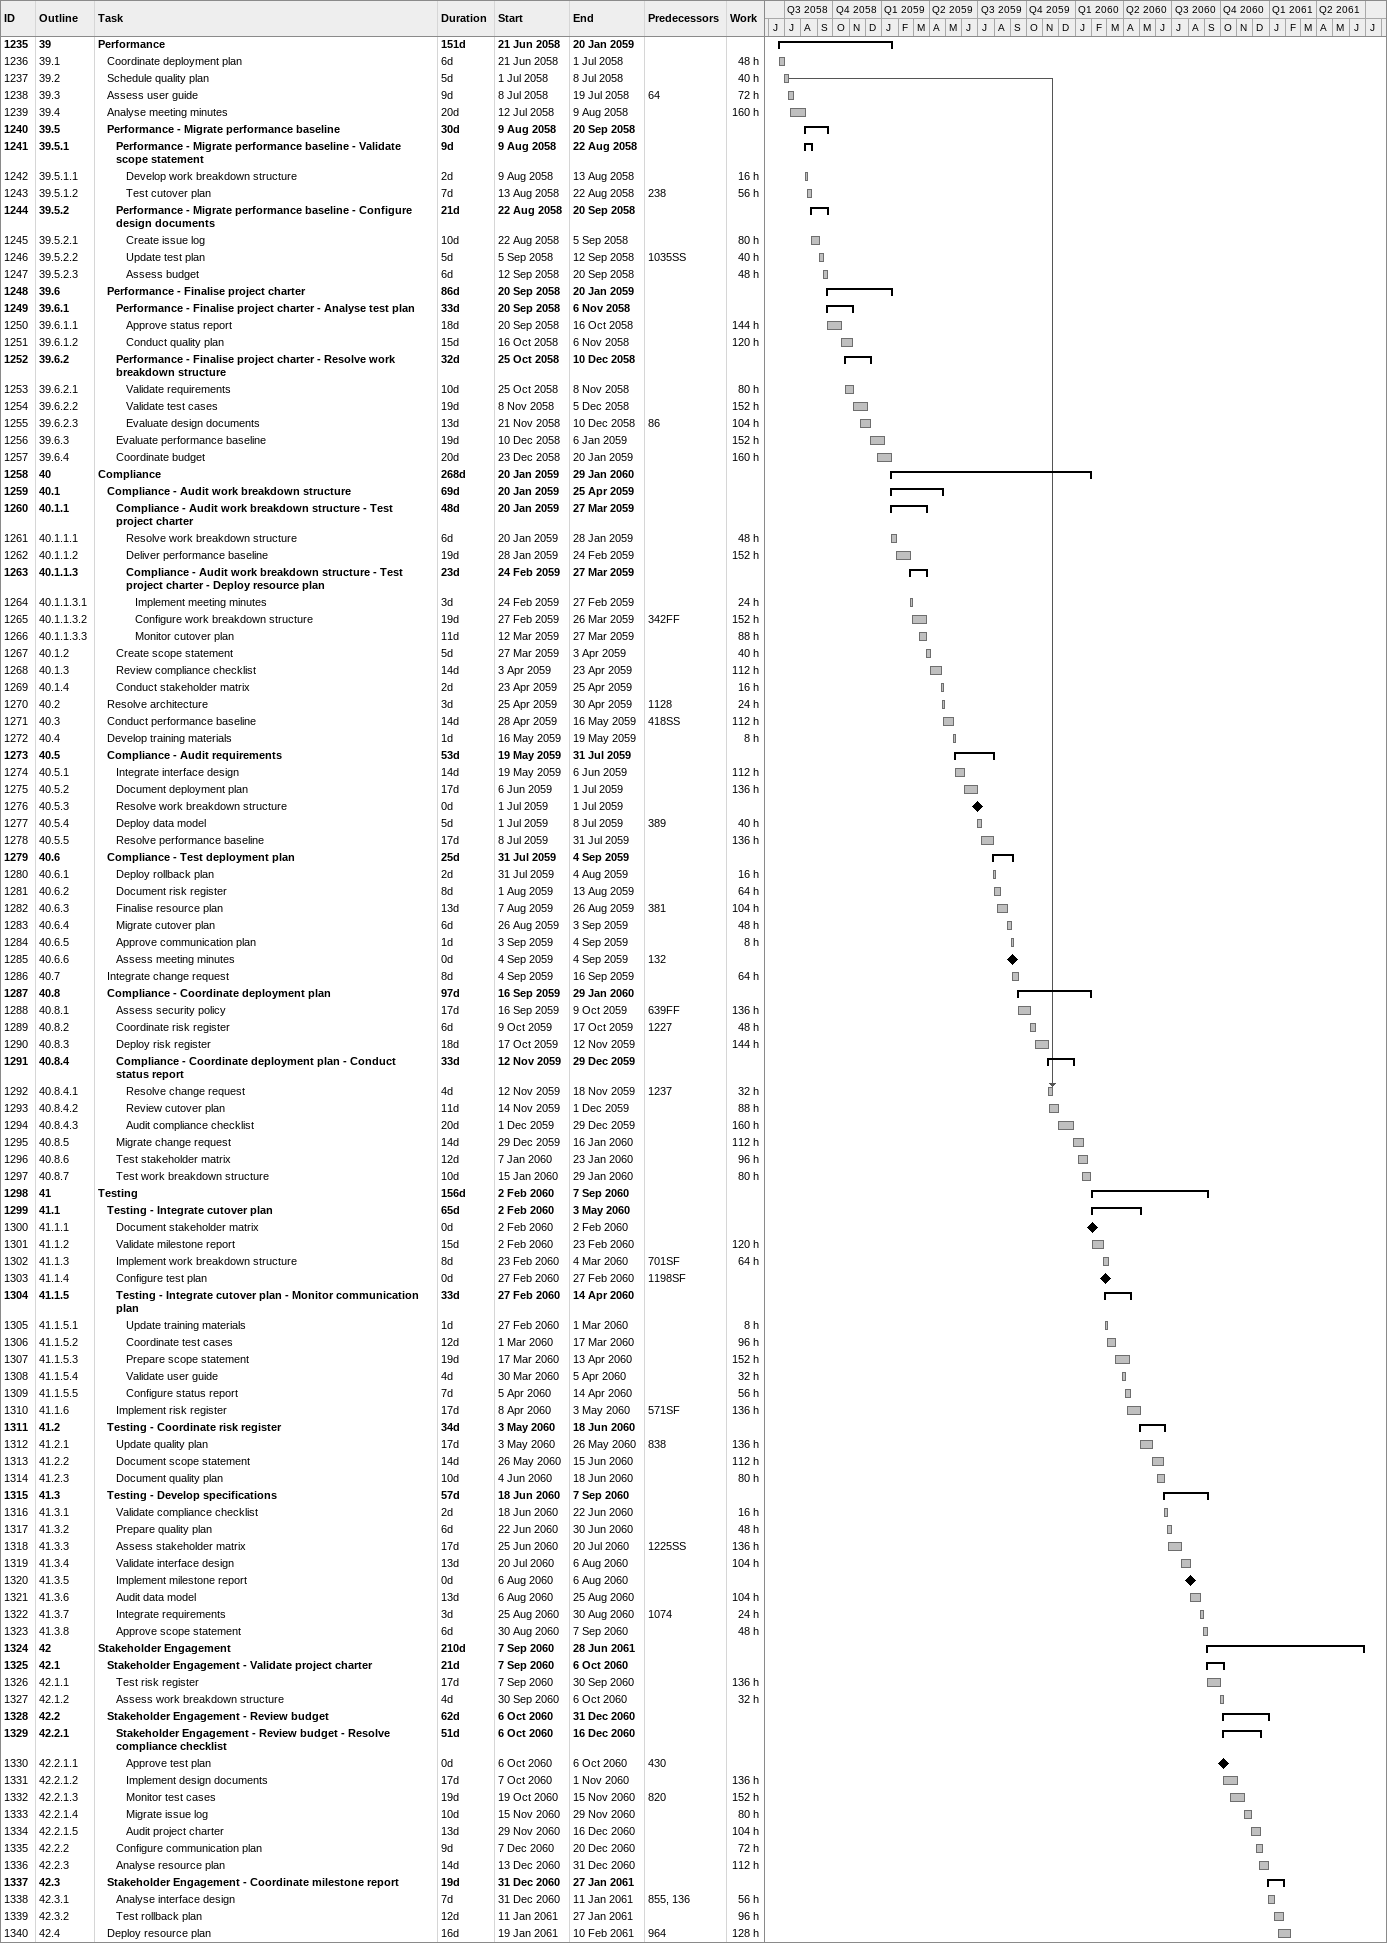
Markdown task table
| ID | WBS | Task | Duration | Start | Finish | Predecessors | Work (h) |
|---|---|---|---|---|---|---|---|
| 1235 | 39 | **Performance** | 151d | 2058-06-21 | 2059-01-20 |  |  |
| 1236 | 39.1 | Coordinate deployment plan | 6d | 2058-06-21 | 2058-07-01 |  | 48 |
| 1237 | 39.2 | Schedule quality plan | 5d | 2058-07-01 | 2058-07-08 |  | 40 |
| 1238 | 39.3 | Assess user guide | 9d | 2058-07-08 | 2058-07-19 | 64 | 72 |
| 1239 | 39.4 | Analyse meeting minutes | 20d | 2058-07-12 | 2058-08-09 |  | 160 |
| 1240 | 39.5 | **Performance - Migrate performance baseline** | 30d | 2058-08-09 | 2058-09-20 |  |  |
| 1241 | 39.5.1 | **Performance - Migrate performance baseline - Validate scope statement** | 9d | 2058-08-09 | 2058-08-22 |  |  |
| 1242 | 39.5.1.1 | Develop work breakdown structure | 2d | 2058-08-09 | 2058-08-13 |  | 16 |
| 1243 | 39.5.1.2 | Test cutover plan | 7d | 2058-08-13 | 2058-08-22 | 238 | 56 |
| 1244 | 39.5.2 | **Performance - Migrate performance baseline - Configure design documents** | 21d | 2058-08-22 | 2058-09-20 |  |  |
| 1245 | 39.5.2.1 | Create issue log | 10d | 2058-08-22 | 2058-09-05 |  | 80 |
| 1246 | 39.5.2.2 | Update test plan | 5d | 2058-09-05 | 2058-09-12 | 1035SS | 40 |
| 1247 | 39.5.2.3 | Assess budget | 6d | 2058-09-12 | 2058-09-20 |  | 48 |
| 1248 | 39.6 | **Performance - Finalise project charter** | 86d | 2058-09-20 | 2059-01-20 |  |  |
| 1249 | 39.6.1 | **Performance - Finalise project charter - Analyse test plan** | 33d | 2058-09-20 | 2058-11-06 |  |  |
| 1250 | 39.6.1.1 | Approve status report | 18d | 2058-09-20 | 2058-10-16 |  | 144 |
| 1251 | 39.6.1.2 | Conduct quality plan | 15d | 2058-10-16 | 2058-11-06 |  | 120 |
| 1252 | 39.6.2 | **Performance - Finalise project charter - Resolve work breakdown structure** | 32d | 2058-10-25 | 2058-12-10 |  |  |
| 1253 | 39.6.2.1 | Validate requirements | 10d | 2058-10-25 | 2058-11-08 |  | 80 |
| 1254 | 39.6.2.2 | Validate test cases | 19d | 2058-11-08 | 2058-12-05 |  | 152 |
| 1255 | 39.6.2.3 | Evaluate design documents | 13d | 2058-11-21 | 2058-12-10 | 86 | 104 |
| 1256 | 39.6.3 | Evaluate performance baseline | 19d | 2058-12-10 | 2059-01-06 |  | 152 |
| 1257 | 39.6.4 | Coordinate budget | 20d | 2058-12-23 | 2059-01-20 |  | 160 |
| 1258 | 40 | **Compliance** | 268d | 2059-01-20 | 2060-01-29 |  |  |
| 1259 | 40.1 | **Compliance - Audit work breakdown structure** | 69d | 2059-01-20 | 2059-04-25 |  |  |
| 1260 | 40.1.1 | **Compliance - Audit work breakdown structure - Test project charter** | 48d | 2059-01-20 | 2059-03-27 |  |  |
| 1261 | 40.1.1.1 | Resolve work breakdown structure | 6d | 2059-01-20 | 2059-01-28 |  | 48 |
| 1262 | 40.1.1.2 | Deliver performance baseline | 19d | 2059-01-28 | 2059-02-24 |  | 152 |
| 1263 | 40.1.1.3 | **Compliance - Audit work breakdown structure - Test project charter - Deploy resource plan** | 23d | 2059-02-24 | 2059-03-27 |  |  |
| 1264 | 40.1.1.3.1 | Implement meeting minutes | 3d | 2059-02-24 | 2059-02-27 |  | 24 |
| 1265 | 40.1.1.3.2 | Configure work breakdown structure | 19d | 2059-02-27 | 2059-03-26 | 342FF | 152 |
| 1266 | 40.1.1.3.3 | Monitor cutover plan | 11d | 2059-03-12 | 2059-03-27 |  | 88 |
| 1267 | 40.1.2 | Create scope statement | 5d | 2059-03-27 | 2059-04-03 |  | 40 |
| 1268 | 40.1.3 | Review compliance checklist | 14d | 2059-04-03 | 2059-04-23 |  | 112 |
| 1269 | 40.1.4 | Conduct stakeholder matrix | 2d | 2059-04-23 | 2059-04-25 |  | 16 |
| 1270 | 40.2 | Resolve architecture | 3d | 2059-04-25 | 2059-04-30 | 1128 | 24 |
| 1271 | 40.3 | Conduct performance baseline | 14d | 2059-04-28 | 2059-05-16 | 418SS | 112 |
| 1272 | 40.4 | Develop training materials | 1d | 2059-05-16 | 2059-05-19 |  | 8 |
| 1273 | 40.5 | **Compliance - Audit requirements** | 53d | 2059-05-19 | 2059-07-31 |  |  |
| 1274 | 40.5.1 | Integrate interface design | 14d | 2059-05-19 | 2059-06-06 |  | 112 |
| 1275 | 40.5.2 | Document deployment plan | 17d | 2059-06-06 | 2059-07-01 |  | 136 |
| 1276 | 40.5.3 | Resolve work breakdown structure | 0d | 2059-07-01 | 2059-07-01 |  |  |
| 1277 | 40.5.4 | Deploy data model | 5d | 2059-07-01 | 2059-07-08 | 389 | 40 |
| 1278 | 40.5.5 | Resolve performance baseline | 17d | 2059-07-08 | 2059-07-31 |  | 136 |
| 1279 | 40.6 | **Compliance - Test deployment plan** | 25d | 2059-07-31 | 2059-09-04 |  |  |
| 1280 | 40.6.1 | Deploy rollback plan | 2d | 2059-07-31 | 2059-08-04 |  | 16 |
| 1281 | 40.6.2 | Document risk register | 8d | 2059-08-01 | 2059-08-13 |  | 64 |
| 1282 | 40.6.3 | Finalise resource plan | 13d | 2059-08-07 | 2059-08-26 | 381 | 104 |
| 1283 | 40.6.4 | Migrate cutover plan | 6d | 2059-08-26 | 2059-09-03 |  | 48 |
| 1284 | 40.6.5 | Approve communication plan | 1d | 2059-09-03 | 2059-09-04 |  | 8 |
| 1285 | 40.6.6 | Assess meeting minutes | 0d | 2059-09-04 | 2059-09-04 | 132 |  |
| 1286 | 40.7 | Integrate change request | 8d | 2059-09-04 | 2059-09-16 |  | 64 |
| 1287 | 40.8 | **Compliance - Coordinate deployment plan** | 97d | 2059-09-16 | 2060-01-29 |  |  |
| 1288 | 40.8.1 | Assess security policy | 17d | 2059-09-16 | 2059-10-09 | 639FF | 136 |
| 1289 | 40.8.2 | Coordinate risk register | 6d | 2059-10-09 | 2059-10-17 | 1227 | 48 |
| 1290 | 40.8.3 | Deploy risk register | 18d | 2059-10-17 | 2059-11-12 |  | 144 |
| 1291 | 40.8.4 | **Compliance - Coordinate deployment plan - Conduct status report** | 33d | 2059-11-12 | 2059-12-29 |  |  |
| 1292 | 40.8.4.1 | Resolve change request | 4d | 2059-11-12 | 2059-11-18 | 1237 | 32 |
| 1293 | 40.8.4.2 | Review cutover plan | 11d | 2059-11-14 | 2059-12-01 |  | 88 |
| 1294 | 40.8.4.3 | Audit compliance checklist | 20d | 2059-12-01 | 2059-12-29 |  | 160 |
| 1295 | 40.8.5 | Migrate change request | 14d | 2059-12-29 | 2060-01-16 |  | 112 |
| 1296 | 40.8.6 | Test stakeholder matrix | 12d | 2060-01-07 | 2060-01-23 |  | 96 |
| 1297 | 40.8.7 | Test work breakdown structure | 10d | 2060-01-15 | 2060-01-29 |  | 80 |
| 1298 | 41 | **Testing** | 156d | 2060-02-02 | 2060-09-07 |  |  |
| 1299 | 41.1 | **Testing - Integrate cutover plan** | 65d | 2060-02-02 | 2060-05-03 |  |  |
| 1300 | 41.1.1 | Document stakeholder matrix | 0d | 2060-02-02 | 2060-02-02 |  |  |
| 1301 | 41.1.2 | Validate milestone report | 15d | 2060-02-02 | 2060-02-23 |  | 120 |
| 1302 | 41.1.3 | Implement work breakdown structure | 8d | 2060-02-23 | 2060-03-04 | 701SF | 64 |
| 1303 | 41.1.4 | Configure test plan | 0d | 2060-02-27 | 2060-02-27 | 1198SF |  |
| 1304 | 41.1.5 | **Testing - Integrate cutover plan - Monitor communication plan** | 33d | 2060-02-27 | 2060-04-14 |  |  |
| 1305 | 41.1.5.1 | Update training materials | 1d | 2060-02-27 | 2060-03-01 |  | 8 |
| 1306 | 41.1.5.2 | Coordinate test cases | 12d | 2060-03-01 | 2060-03-17 |  | 96 |
| 1307 | 41.1.5.3 | Prepare scope statement | 19d | 2060-03-17 | 2060-04-13 |  | 152 |
| 1308 | 41.1.5.4 | Validate user guide | 4d | 2060-03-30 | 2060-04-05 |  | 32 |
| 1309 | 41.1.5.5 | Configure status report | 7d | 2060-04-05 | 2060-04-14 |  | 56 |
| 1310 | 41.1.6 | Implement risk register | 17d | 2060-04-08 | 2060-05-03 | 571SF | 136 |
| 1311 | 41.2 | **Testing - Coordinate risk register** | 34d | 2060-05-03 | 2060-06-18 |  |  |
| 1312 | 41.2.1 | Update quality plan | 17d | 2060-05-03 | 2060-05-26 | 838 | 136 |
| 1313 | 41.2.2 | Document scope statement | 14d | 2060-05-26 | 2060-06-15 |  | 112 |
| 1314 | 41.2.3 | Document quality plan | 10d | 2060-06-04 | 2060-06-18 |  | 80 |
| 1315 | 41.3 | **Testing - Develop specifications** | 57d | 2060-06-18 | 2060-09-07 |  |  |
| 1316 | 41.3.1 | Validate compliance checklist | 2d | 2060-06-18 | 2060-06-22 |  | 16 |
| 1317 | 41.3.2 | Prepare quality plan | 6d | 2060-06-22 | 2060-06-30 |  | 48 |
| 1318 | 41.3.3 | Assess stakeholder matrix | 17d | 2060-06-25 | 2060-07-20 | 1225SS | 136 |
| 1319 | 41.3.4 | Validate interface design | 13d | 2060-07-20 | 2060-08-06 |  | 104 |
| 1320 | 41.3.5 | Implement milestone report | 0d | 2060-08-06 | 2060-08-06 |  |  |
| 1321 | 41.3.6 | Audit data model | 13d | 2060-08-06 | 2060-08-25 |  | 104 |
| 1322 | 41.3.7 | Integrate requirements | 3d | 2060-08-25 | 2060-08-30 | 1074 | 24 |
| 1323 | 41.3.8 | Approve scope statement | 6d | 2060-08-30 | 2060-09-07 |  | 48 |
| 1324 | 42 | **Stakeholder Engagement** | 210d | 2060-09-07 | 2061-06-28 |  |  |
| 1325 | 42.1 | **Stakeholder Engagement - Validate project charter** | 21d | 2060-09-07 | 2060-10-06 |  |  |
| 1326 | 42.1.1 | Test risk register | 17d | 2060-09-07 | 2060-09-30 |  | 136 |
| 1327 | 42.1.2 | Assess work breakdown structure | 4d | 2060-09-30 | 2060-10-06 |  | 32 |
| 1328 | 42.2 | **Stakeholder Engagement - Review budget** | 62d | 2060-10-06 | 2060-12-31 |  |  |
| 1329 | 42.2.1 | **Stakeholder Engagement - Review budget - Resolve compliance checklist** | 51d | 2060-10-06 | 2060-12-16 |  |  |
| 1330 | 42.2.1.1 | Approve test plan | 0d | 2060-10-06 | 2060-10-06 | 430 |  |
| 1331 | 42.2.1.2 | Implement design documents | 17d | 2060-10-07 | 2060-11-01 |  | 136 |
| 1332 | 42.2.1.3 | Monitor test cases | 19d | 2060-10-19 | 2060-11-15 | 820 | 152 |
| 1333 | 42.2.1.4 | Migrate issue log | 10d | 2060-11-15 | 2060-11-29 |  | 80 |
| 1334 | 42.2.1.5 | Audit project charter | 13d | 2060-11-29 | 2060-12-16 |  | 104 |
| 1335 | 42.2.2 | Configure communication plan | 9d | 2060-12-07 | 2060-12-20 |  | 72 |
| 1336 | 42.2.3 | Analyse resource plan | 14d | 2060-12-13 | 2060-12-31 |  | 112 |
| 1337 | 42.3 | **Stakeholder Engagement - Coordinate milestone report** | 19d | 2060-12-31 | 2061-01-27 |  |  |
| 1338 | 42.3.1 | Analyse interface design | 7d | 2060-12-31 | 2061-01-11 | 855, 136 | 56 |
| 1339 | 42.3.2 | Test rollback plan | 12d | 2061-01-11 | 2061-01-27 |  | 96 |
| 1340 | 42.4 | Deploy resource plan | 16d | 2061-01-19 | 2061-02-10 | 964 | 128 |
